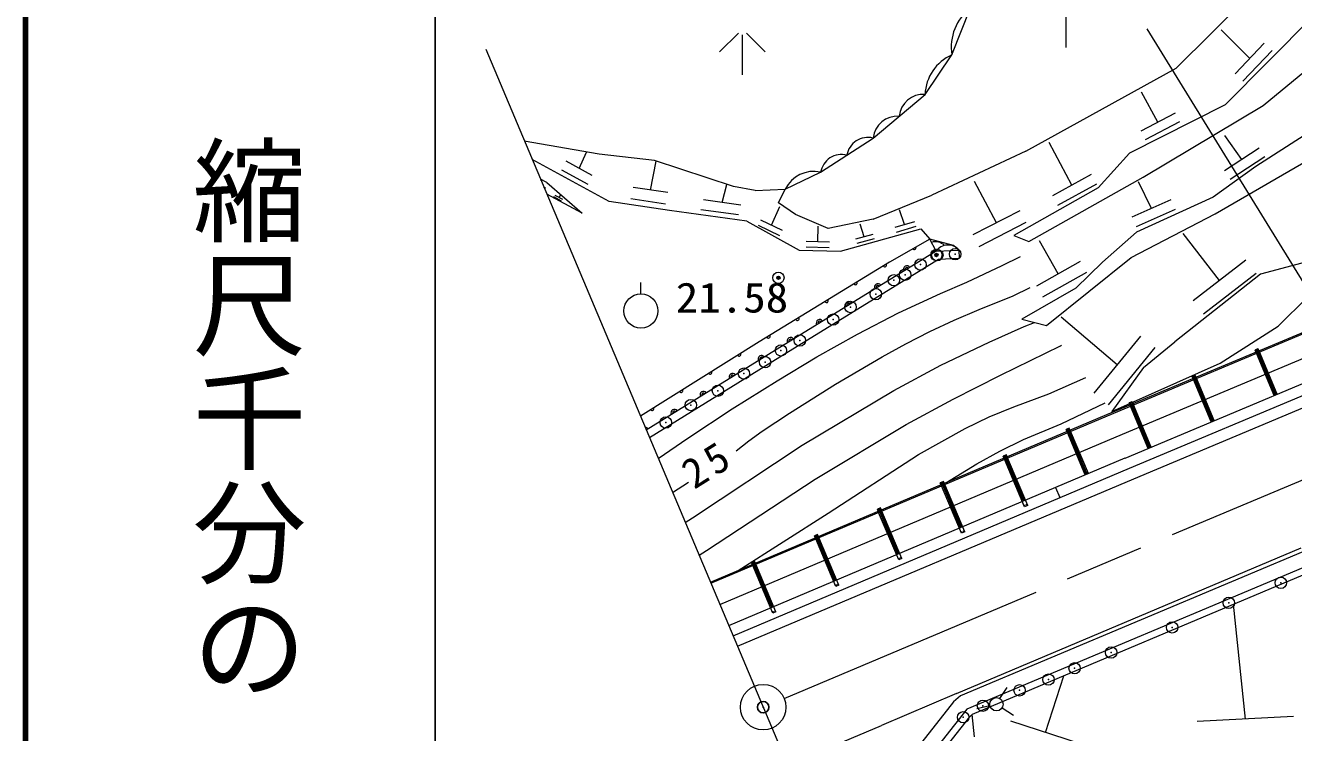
# Model space of a CAD drawing. Units: millimetres, scale not verified. Extents: x 40000 to 680000, y 20000 to 380000.
# Drawn here: x 40000 to 95686, y 264700 to 295756 of the extents above; entities that cross this region are included whole.
import ezdxf
from ezdxf.enums import TextEntityAlignment as Align

# ---------------------------------------------------------------- set-up
doc = ezdxf.new("R2010")
doc.units = ezdxf.units.MM
doc.header["$LTSCALE"] = 1000
doc.header["$PDMODE"] = 32
doc.header["$PDSIZE"] = 500
doc.linetypes.add('CHAIN', pattern=[18.5, 12, -1.5, 3.5, -1.5])
for name, color, linetype, lineweight in [('M-BGD', 7, 'Continuous', 13), ('M-BMK', 2, 'CHAIN', 13), ('M-BMK-OTRS', 5, 'Continuous', 13), ('M-STR-STRC', 7, 'Continuous', 13), ('M-TTL', 2, 'Continuous', 140), ('M-TTL-BAND', 7, 'Continuous', 25)]:
    doc.layers.add(name, color=color, linetype=linetype, lineweight=lineweight)
doc.layers.add('M-OTRS', color=6, linetype='Continuous')
doc.styles.add('@ＭＳ ゴシック', font='')
doc.styles.add('ＭＳ ゴシック', font='')
doc.styles.get('@ＭＳ ゴシック').set_extended_font_data('@MS Gothic')
doc.styles.get('ＭＳ ゴシック').set_extended_font_data('MS Gothic')

msp = doc.modelspace()

# ---------------------------------------------------------------- linework, layer by layer
at = {"layer": 'M-BGD'}
for p, q in [((93646, 296981), (90526, 293879)), ((80679, 294457), (81496, 296527)), ((85694, 294779), (85694, 296529)), ((96505, 296119), (92677, 292266)), ((71307, 295414), (70484, 294591)), ((71484, 293591), (71484, 295341)), ((72484, 294591), (71661, 295414)), ((97093, 282878), (89259, 295602)), ((93762, 294302), (92510, 295564)), ((94344, 292236), (98138, 295358)), ((60211, 294712), (94461, 213497)), ((94399, 294976), (93125, 293627)), ((94737, 294657), (93462, 293308)), ((79501, 292724), (80679, 294457)), ((83930, 290238), (90526, 293879)), ((77224, 290808), (79501, 292724)), ((89726, 291502), (89010, 292824)), ((92677, 292266), (88479, 290149)), ((90479, 291894), (88974, 291110)), ((89081, 289091), (94344, 292236)), ((97664, 291899), (94024, 289561)), ((90674, 291517), (89170, 290734)), ((74915, 289306), (77224, 290808)), ((93410, 289868), (92667, 290927)), ((65194, 290098), (61903, 290666)), ((64316, 289475), (64643, 290193)), ((83930, 290238), (79801, 288297)), ((85948, 288743), (84946, 290610)), ((88479, 290149), (87097, 288615)), ((92241, 287478), (96862, 290157)), ((94173, 290365), (92647, 289371)), ((65640, 288020), (62256, 289862)), ((64891, 289161), (63740, 289788)), ((67623, 289819), (65194, 290098)), ((67447, 288524), (67701, 289794)), ((71091, 288674), (67623, 289819)), ((94422, 289983), (92896, 288990)), ((64712, 288769), (63561, 289396)), ((73365, 288568), (74915, 289306)), ((84056, 286260), (89081, 289091)), ((86803, 289209), (85092, 288277)), ((94024, 289561), (92160, 288213)), ((62898, 288863), (62618, 289004)), ((62650, 288929), (62668, 288979)), ((62854, 288608), (62770, 288643)), ((62898, 288863), (64452, 287506)), ((68208, 288410), (66687, 288639)), ((70595, 287978), (70796, 288772)), ((72037, 288508), (71091, 288674)), ((72037, 288508), (73365, 288568)), ((73066, 287966), (73365, 288568)), ((82635, 287086), (81671, 288900)), ((87097, 288615), (83403, 286522)), ((87036, 288781), (85325, 287849)), ((89444, 287718), (88881, 288887)), ((64452, 287506), (62898, 288339)), ((63541, 288042), (63207, 288221)), ((63592, 288108), (63259, 288288)), ((63425, 288198), (63519, 288321)), ((68279, 287622), (65640, 288020)), ((68107, 287907), (66587, 288136)), ((71415, 287866), (69775, 288090)), ((73815, 287449), (73066, 287966)), ((77224, 287241), (79801, 288297)), ((90301, 288099), (88586, 287337)), ((92160, 288213), (88794, 286676)), ((71678, 287158), (68279, 287622)), ((71305, 287433), (69665, 287657)), ((72768, 286979), (73130, 287808)), ((75250, 286842), (73815, 287449)), ((78606, 287007), (78387, 287657)), ((83668, 287619), (81602, 286553)), ((88555, 285565), (92241, 287478)), ((90491, 287670), (88776, 286909)), ((71678, 287158), (73979, 285891)), ((73126, 286516), (72183, 286970)), ((73240, 286752), (72297, 287206)), ((74794, 286254), (74813, 286934)), ((77224, 287241), (75250, 286842)), ((75784, 285838), (79311, 286822)), ((76833, 286472), (76649, 287032)), ((79038, 287133), (78175, 286881)), ((79101, 286917), (78238, 286665)), ((79311, 286822), (79707, 286372)), ((83934, 287103), (81868, 286037)), ((75305, 286242), (74283, 286267)), ((77211, 286576), (76456, 286368)), ((77263, 286388), (76508, 286179)), ((79707, 286372), (77936, 285354)), ((80746, 286086), (79707, 286372)), ((79984, 285837), (79707, 286372)), ((83403, 286522), (84056, 286260)), ((85355, 284847), (84524, 286298)), ((88794, 286676), (87293, 285357)), ((92435, 284549), (90831, 286615)), ((79984, 285837), (72631, 281305)), ((73979, 285891), (75784, 285838)), ((75299, 285986), (74276, 286011)), ((79984, 285837), (80987, 285885)), ((80987, 285885), (80746, 286086)), ((80987, 285885), (81004, 285535)), ((97957, 285829), (94238, 284835)), ((77936, 285354), (72213, 281855)), ((86314, 285388), (84397, 284306)), ((84839, 282582), (88555, 285565)), ((87293, 285357), (86128, 284211)), ((93589, 285442), (91280, 283655)), ((86585, 284908), (84667, 283827)), ((94238, 284835), (90476, 281863)), ((94035, 284865), (91727, 283078)), ((67027, 283965), (67027, 284465)), ((86128, 284211), (83754, 282852)), ((95001, 282548), (96309, 283833)), ((87939, 280857), (85482, 282946)), ((83754, 282852), (84839, 282582)), ((87488, 278662), (97051, 282678)), ((92462, 280924), (95001, 282548)), ((72213, 281855), (67009, 278592)), ((88960, 282115), (86918, 279600)), ((89089, 280733), (90476, 281863)), ((72631, 281305), (67265, 277984)), ((89589, 281604), (87547, 279089)), ((87898, 277685), (97231, 281604)), ((94018, 281507), (93995, 281497)), ((94051, 281364), (93995, 281497)), ((94110, 281546), (94018, 281507)), ((94072, 281378), (94018, 281507)), ((94831, 279506), (94051, 281364)), ((94067, 281525), (94063, 281523)), ((94084, 281473), (94063, 281523)), ((94088, 281475), (94067, 281525)), ((94164, 281417), (94072, 281378)), ((94078, 281486), (94082, 281488)), ((94882, 279527), (94102, 281385)), ((94110, 281546), (94133, 281555)), ((94164, 281417), (94110, 281546)), ((94189, 281422), (94133, 281555)), ((94919, 279542), (94138, 281400)), ((94969, 279564), (94189, 281422)), ((87697, 278799), (92462, 280924)), ((89089, 280733), (87697, 278799)), ((88288, 276758), (97712, 280716)), ((88475, 276311), (98038, 280327)), ((91252, 280345), (91229, 280336)), ((91285, 280202), (91229, 280336)), ((91344, 280384), (91252, 280345)), ((91306, 280216), (91252, 280345)), ((92065, 278344), (91285, 280202)), ((91301, 280364), (91297, 280362)), ((91318, 280311), (91297, 280362)), ((91322, 280313), (91301, 280364)), ((91398, 280255), (91306, 280216)), ((91312, 280325), (91316, 280327)), ((92116, 278366), (91335, 280223)), ((91344, 280384), (91367, 280394)), ((91398, 280255), (91344, 280384)), ((91423, 280260), (91367, 280394)), ((92153, 278381), (91372, 280239)), ((92203, 278402), (91423, 280260)), ((94969, 279564), (94831, 279506)), ((88486, 279184), (88463, 279174)), ((88519, 279041), (88463, 279174)), ((88578, 279223), (88486, 279184)), ((88540, 279055), (88486, 279184)), ((89299, 277183), (88519, 279041)), ((88535, 279202), (88531, 279200)), ((88552, 279150), (88531, 279200)), ((88556, 279152), (88535, 279202)), ((88632, 279094), (88540, 279055)), ((88546, 279164), (88550, 279165)), ((89350, 277204), (88569, 279062)), ((88578, 279223), (88601, 279232)), ((88632, 279094), (88578, 279223)), ((88657, 279099), (88601, 279232)), ((89386, 277219), (88606, 279077)), ((89437, 277241), (88657, 279099)), ((70081, 271307), (87488, 278662)), ((85721, 278018), (85698, 278009)), ((85754, 277875), (85698, 278009)), ((85836, 278067), (85721, 278018)), ((85776, 277890), (85721, 278018)), ((85770, 278037), (85766, 278035)), ((85787, 277985), (85766, 278035)), ((85791, 277986), (85770, 278037)), ((85868, 277928), (85776, 277890)), ((85781, 277998), (85786, 278000)), ((86589, 276040), (85805, 277897)), ((85868, 277928), (85813, 278057)), ((85893, 277934), (85836, 278067)), ((86626, 276056), (85842, 277912)), ((86677, 276077), (85893, 277934)), ((92203, 278402), (92065, 278344)), ((70493, 270330), (87901, 277686)), ((86539, 276019), (85754, 277875)), ((82958, 276851), (82935, 276841)), ((82991, 276707), (82935, 276841)), ((83073, 276899), (82958, 276851)), ((83012, 276722), (82958, 276851)), ((83007, 276869), (83002, 276867)), ((83024, 276817), (83002, 276867)), ((83028, 276819), (83007, 276869)), ((83018, 276830), (83022, 276832)), ((83104, 276761), (83050, 276890)), ((83129, 276766), (83073, 276899)), ((84011, 274679), (83129, 276766)), ((89437, 277241), (89299, 277183)), ((70884, 269404), (88292, 276760)), ((71072, 268957), (88480, 276313)), ((83873, 274621), (82991, 276707)), ((83104, 276761), (83012, 276722)), ((83826, 274873), (83042, 276729)), ((83863, 274888), (83079, 276744)), ((68420, 275246), (69113, 275701)), ((80309, 275732), (80171, 275673)), ((80228, 275540), (80171, 275673)), ((80249, 275554), (80194, 275683)), ((80243, 275701), (80239, 275700)), ((80260, 275649), (80239, 275700)), ((80265, 275651), (80243, 275701)), ((80255, 275663), (80259, 275665)), ((80341, 275593), (80286, 275722)), ((80366, 275598), (80309, 275732)), ((104471, 276175), (81059, 266313)), ((86677, 276077), (86539, 276019)), ((81109, 273453), (80228, 275540)), ((80341, 275593), (80249, 275554)), ((81063, 273705), (80278, 275561)), ((81099, 273721), (80315, 275577)), ((81247, 273512), (80366, 275598)), ((104840, 275300), (81573, 265499)), ((85226, 275464), (85415, 275018)), ((77546, 274564), (77408, 274506)), ((77577, 274425), (77523, 274554)), ((77602, 274430), (77546, 274564)), ((84011, 274679), (83873, 274621)), ((77464, 274372), (77408, 274506)), ((77485, 274386), (77431, 274515)), ((78346, 272286), (77464, 274372)), ((77480, 274534), (77476, 274532)), ((77497, 274482), (77476, 274532)), ((77501, 274483), (77480, 274534)), ((77577, 274425), (77485, 274386)), ((77491, 274495), (77495, 274497)), ((78299, 272537), (77515, 274394)), ((78336, 272553), (77552, 274409)), ((78484, 272344), (77602, 274430)), ((81247, 273512), (81109, 273453)), ((74667, 273348), (74644, 273338)), ((74701, 273204), (74644, 273338)), ((74783, 273396), (74667, 273348)), ((74722, 273219), (74667, 273348)), ((75582, 271118), (74701, 273204)), ((74716, 273366), (74712, 273364)), ((74734, 273314), (74712, 273364)), ((74738, 273316), (74716, 273366)), ((74814, 273258), (74722, 273219)), ((74728, 273327), (74732, 273329)), ((75536, 271370), (74751, 273226)), ((74814, 273258), (74760, 273387)), ((74839, 273263), (74783, 273396)), ((75573, 271385), (74788, 273241)), ((75721, 271176), (74839, 273263)), ((78484, 272344), (78346, 272286)), ((72019, 272229), (71881, 272170)), ((71937, 272037), (71881, 272170)), ((71958, 272051), (71904, 272180)), ((72819, 269950), (71937, 272037)), ((71953, 272198), (71949, 272197)), ((71970, 272146), (71949, 272197)), ((71974, 272148), (71953, 272198)), ((72051, 272090), (71958, 272051)), ((71964, 272160), (71969, 272161)), ((72772, 270202), (71988, 272058)), ((72051, 272090), (71996, 272219)), ((72076, 272095), (72019, 272229)), ((72809, 270218), (72025, 272074)), ((72957, 270009), (72076, 272095)), ((75721, 271176), (75582, 271118)), ((93566, 265295), (93048, 270341)), ((72957, 270009), (72819, 269950)), ((84796, 264700), (85601, 267196)), ((81059, 266313), (80757, 266045)), ((82793, 266192), (83107, 266688)), ((80757, 266045), (77162, 261493)), ((82350, 265880), (81778, 265752)), ((82884, 265787), (83380, 265473)), ((81451, 265391), (77759, 260716)), ((81451, 265391), (81573, 265499)), ((81672, 264519), (81573, 265499)), ((86327, 264201), (83264, 265199)), ((95682, 265409), (91450, 265182))]:
    msp.add_line(p, q, dxfattribs=at)
for points in [[(67403, 277658), (72815, 281007), (80091, 285492), (81004, 285535)], [(67789, 276743), (69091, 277637), (71038, 278911), (73011, 280147), (74758, 281196), (76530, 282198), (78336, 283135), (80182, 283985), (81340, 284479), (82890, 285218), (83692, 285603)], [(71207, 277067), (71769, 277517), (72352, 277939), (73558, 278732), (75573, 279998), (77621, 281205), (78662, 281774), (79717, 282314), (80788, 282818), (81878, 283281), (83372, 283886), (84116, 284250)], [(68977, 273927), (69289, 274129), (74105, 277317), (78133, 279725), (80203, 280828), (82313, 281848), (83860, 282528), (84312, 282713)], [(69580, 272495), (69908, 272704), (74678, 275836), (78681, 278235), (80731, 279349), (82814, 280396), (85445, 281687), (85494, 281715)], [(71298, 271821), (75256, 274340), (79216, 276912), (81262, 278060), (82317, 278566), (83398, 279012), (84942, 279575), (86565, 280297)], [(80411, 275672), (81770, 276508), (82785, 277063), (83828, 277564), (85474, 278253), (87410, 279178)]]:
    msp.add_lwpolyline(points, dxfattribs=at)
for centre, radius in [((80001, 285673), 75), ((80001, 285673), 37.5), ((73064, 284673), 75), ((73064, 284673), 37.5), ((67027, 283215), 750), ((94101, 281439), 38.1), ((94101, 281439), 33.9), ((91335, 280277), 38.1), ((91335, 280277), 33.9), ((94839, 279563), 10.7), ((94922, 279598), 10.7), ((88569, 279116), 38.1), ((88569, 279116), 33.9), ((92156, 278437), 10.7), ((85804, 277950), 38.1), ((85804, 277950), 33.9), ((92073, 278402), 10.7), ((83041, 276783), 38.1), ((83041, 276783), 33.9), ((89307, 277240), 10.7), ((89390, 277275), 10.7), ((80277, 275615), 38.1), ((80277, 275615), 33.9), ((86547, 276077), 10.7), ((86630, 276112), 10.7), ((83881, 274679), 10.7), ((83964, 274714), 10.7), ((77514, 274447), 38.1), ((77514, 274447), 33.9), ((81117, 273511), 10.7), ((81200, 273546), 10.7), ((74750, 273280), 38.1), ((74750, 273280), 33.9), ((78354, 272343), 10.7), ((78437, 272378), 10.7), ((71987, 272112), 38.1), ((71987, 272112), 33.9), ((75673, 271211), 10.7), ((75591, 271176), 10.7), ((72827, 270008), 10.7), ((72910, 270043), 10.7), ((72397, 265816), 1000), ((82636, 265945), 293)]:
    msp.add_circle(centre, radius, dxfattribs=at)
for centre, radius, start, end in [((82866, 294789), 2213, 128.254, 188.621), ((81479, 292647), 1979, 113.8583, 177.7757), ((79429, 291654), 1072, 86.1493, 173.9934), ((78291, 290696), 1072, 86.1493, 173.9934), ((76996, 289896), 940, 75.974, 170.1249), ((75842, 289145), 940, 75.974, 170.1249), ((74604, 287963), 1378, 76.9431, 153.9914), ((79956, 285662), 590, 47.0146, 107.1787), ((79033, 285987), 75, 209.8914, 29.8914), ((80504, 285482), 629, 39.7782, 145.6643), ((77741, 285227), 75, 211.4428, 31.4428), ((78707, 285050), 150, 31.6459, 211.6459), ((78707, 285050), 75, 31.6459, 211.6459), ((76454, 284444), 75, 211.4428, 31.4428), ((77430, 284263), 150, 31.6459, 211.6459), ((77430, 284263), 75, 31.6459, 211.6459), ((75180, 283658), 75, 211.4428, 31.4428), ((76153, 283476), 150, 31.6459, 211.6459), ((76153, 283476), 75, 31.6459, 211.6459), ((73896, 282873), 75, 211.4428, 31.4428), ((74876, 282689), 150, 31.6459, 211.6459), ((74876, 282689), 75, 31.6459, 211.6459), ((72623, 282095), 75, 212.0818, 32.0818), ((73599, 281902), 150, 31.6459, 211.6459), ((73599, 281902), 75, 31.6459, 211.6459), ((71337, 281308), 75, 212.0818, 32.0818), ((72323, 281114), 150, 31.7559, 211.7559), ((72323, 281114), 75, 31.7559, 211.7559), ((70066, 280512), 75, 212.0818, 32.0818), ((71047, 280325), 150, 31.7559, 211.7559), ((71047, 280325), 75, 31.7559, 211.7559), ((68795, 279715), 75, 212.0818, 32.0818), ((69772, 279535), 150, 31.7559, 211.7559), ((69772, 279535), 75, 31.7559, 211.7559), ((67524, 278918), 75, 212.0818, 32.0818), ((68496, 278746), 150, 31.7559, 211.7559), ((68496, 278746), 75, 31.7559, 211.7559), ((67221, 277957), 150, 31.7559, 92.6507), ((67221, 277957), 75, 31.7559, 69.149)]:
    msp.add_arc(centre, radius, start, end, dxfattribs=at)
for p in [(80001, 285673), (80042, 285668), (80824, 285708), (79300, 285253), (73064, 284673), (78133, 284562), (78631, 284809), (77343, 283956), (76227, 283389), (75470, 282835), (74004, 281919), (72477, 280967), (73175, 281485), (71551, 280465), (70409, 279712), (69217, 279083), (68123, 278318), (95124, 271280), (92838, 270397), (90355, 269321), (87674, 268220), (86069, 267526), (83655, 266558), (84921, 267027), (82046, 265882), (81178, 265373)]:
    msp.add_point(p, dxfattribs=at)
at = {"layer": 'M-BMK'}
msp.add_line((73318, 266204), (172914, 308206), dxfattribs=at)
at = {"layer": 'M-BMK-OTRS'}
for p, q in [((87507, 278616), (96932, 282573)), ((70101, 271261), (87507, 278616)), ((104723, 275576), (81331, 265723)), ((81331, 265723), (77570, 260961))]:
    msp.add_line(p, q, dxfattribs=at)
at = {"layer": 'M-OTRS'}
msp.add_point((72397, 265816), dxfattribs=at)
msp.add_point((72397, 265816), dxfattribs=at)
at = {"layer": 'M-STR-STRC'}
for p, q in [((88672, 275851), (136020, 295733)), ((71267, 268496), (88672, 275851)), ((80890, 266412), (96017, 272811)), ((80890, 266412), (77596, 265018)), ((73467, 263279), (77596, 265018))]:
    msp.add_line(p, q, dxfattribs=at)
at = {"layer": 'M-TTL'}
msp.add_line((40000, 380000), (40000, 20000), dxfattribs=at)
at = {"layer": 'M-TTL-BAND'}
msp.add_line((58000, 370000), (58000, 20000), dxfattribs=at)

# ---------------------------------------------------------------- texts
at = {"layer": 'M-BGD', "style": 'ＭＳ ゴシック', "width": 1.1}
msp.add_text('21.58', height=1320, dxfattribs=at).set_placement((71026, 282750), align=Align.BOTTOM_CENTER)
at = {"layer": 'M-BGD', "insert": (69964, 276498), "char_height": 1320, "attachment_point": 5, "rotation": 32.058, "style": 'ＭＳ ゴシック'}
msp.add_mtext('\\T1.24;25', dxfattribs=at)
at = {"layer": 'M-TTL-BAND', "style": '@ＭＳ ゴシック'}
msp.add_text('縮尺千分の一', height=3666, rotation=270, dxfattribs=at).set_placement((49777, 261030), align=Align.MIDDLE_RIGHT)

doc.saveas('drawing.dxf')
